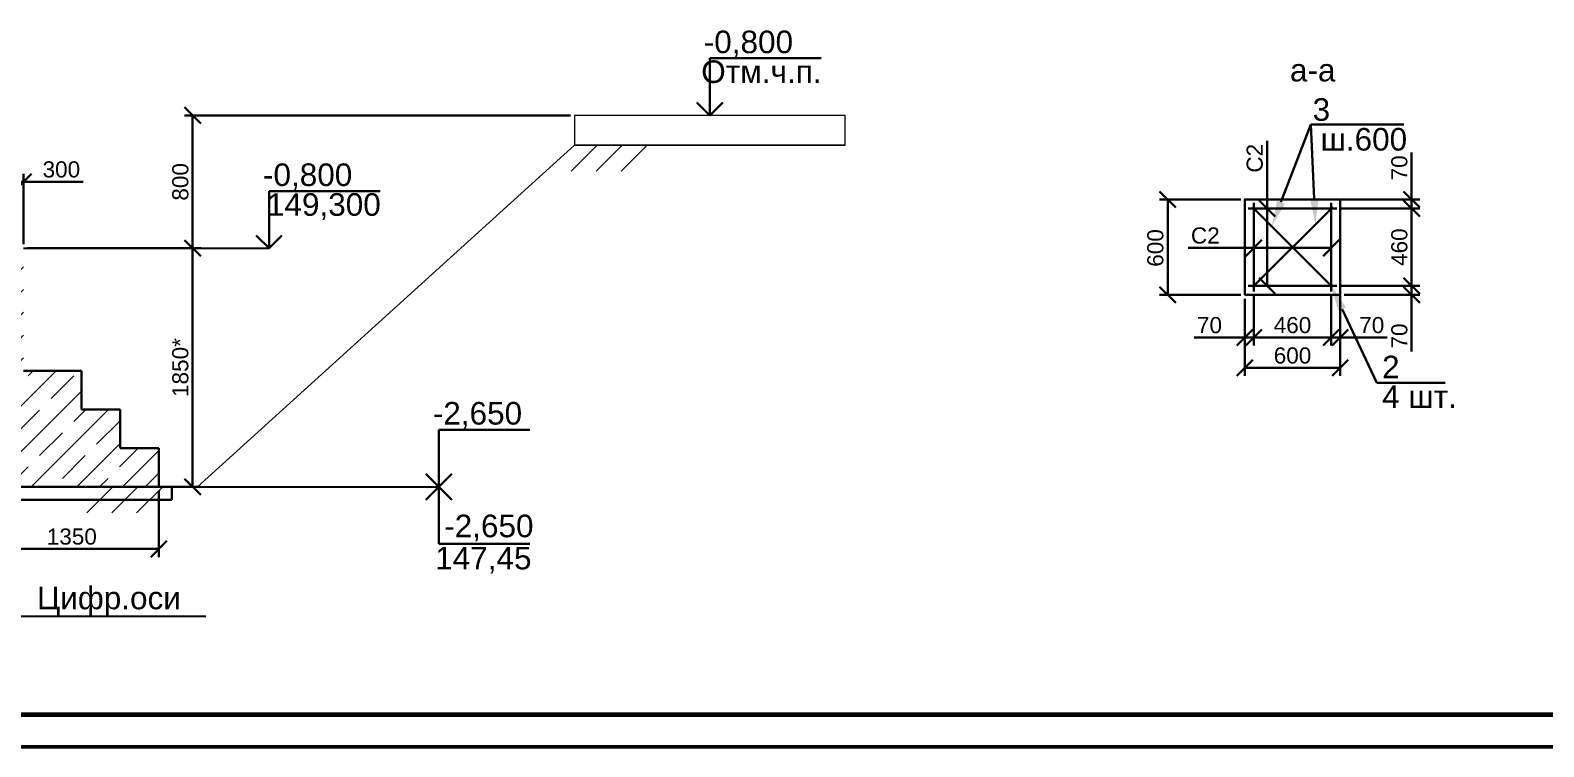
# Model space of a CAD drawing. Header units: millimetres. Extents: x -25736 to -23046, y 7958 to 9460.
# Drawn here: x -24516.9 to -24282, y 8139.6 to 8250.7 of the extents above; entities that cross this region are included whole.
import ezdxf
from ezdxf import colors
from ezdxf.entities.mleader import LeaderData, LeaderLine
from ezdxf.math import Vec2, Vec3

# ---------------------------------------------------------------- set-up
doc = ezdxf.new("R2010")
doc.units = ezdxf.units.MM
doc.layers.get('0').update_dxf_attribs({"lineweight": 30})
doc.layers.add('основной', color=7, linetype='Continuous', lineweight=30)
doc.layers.add('Средняя_0.5', color=7, linetype='Continuous', lineweight=50)
doc.layers.add('Размеры', color=140, linetype='Continuous')
doc.styles.get("Standard").update_dxf_attribs({"font": 'ARIALUNI.TTF'})
doc.dimstyles.new('ISO-25', dxfattribs={"dimtxt": 2.5, "dimasz": 2.5, "dimexe": 1.25, "dimexo": 0.625, "dimtad": 1, "dimtxsty": 'Standard', "dimblk": 'OBLIQUE', "dimcen": 2.5, "dimadec": 0, "dimazin": 0, "dimtfac": 1, "dimtmove": 0, "dimatfit": 3, "dimfxl": 1, "dimarcsym": 0})

# ---------------------------------------------------------------- blocks, each defined once
blk = doc.blocks.new('_Oblique')
at = {"color": 0, "linetype": 'ByBlock', "lineweight": -2}
blk.add_line((-0.5, -0.5), (0.5, 0.5), dxfattribs=at)
blk = doc.blocks.new('*D155')
at = {"layer": 'Defpoints', "color": 0, "transparency": 16777216}
for p in [(-24247.47, 8272.21), (-24232.67, 8272.21), (-24247.47, 8260.89)]:
    blk.add_point(p, dxfattribs=at)
at = {"layer": 'Размеры', "color": 0, "lineweight": -2, "transparency": 16777216}
for p, q in [((-24247.47, 8271.59), (-24247.47, 8259.64)), ((-24232.67, 8271.59), (-24232.67, 8259.64)), ((-24232.67, 8260.89), (-24247.47, 8260.89))]:
    blk.add_line(p, q, dxfattribs=at)
at = {"layer": 'Размеры', "color": 0, "lineweight": -2, "transparency": 16777216, "xscale": 2.5, "yscale": 2.5, "zscale": 2.5, "rotation": 180}
blk.add_blockref('_Oblique', (-24247.47, 8260.89), dxfattribs=at)
at = {"layer": 'Размеры', "color": 0, "lineweight": -2, "transparency": 16777216, "xscale": 2.5, "yscale": 2.5, "zscale": 2.5}
blk.add_blockref('_Oblique', (-24232.67, 8260.89), dxfattribs=at)
at = {"layer": 'Размеры', "color": 0, "transparency": 16777216, "insert": (-24240.07, 8262.8), "char_height": 2.5, "attachment_point": 5}
blk.add_mtext('600', dxfattribs=at)
blk = doc.blocks.new('*D156')
at = {"layer": 'Defpoints', "color": 0, "transparency": 16777216}
for p in [(-24247.47, 8272.21), (-24246.07, 8272.71), (-24246.07, 8265.61)]:
    blk.add_point(p, dxfattribs=at)
at = {"layer": 'Размеры', "color": 0, "lineweight": -2, "transparency": 16777216}
for p, q in [((-24247.47, 8271.59), (-24247.47, 8264.36)), ((-24246.07, 8272.09), (-24246.07, 8264.36)), ((-24247.47, 8265.61), (-24255.35, 8265.61)), ((-24246.07, 8265.61), (-24247.47, 8265.61))]:
    blk.add_line(p, q, dxfattribs=at)
at = {"layer": 'Размеры', "color": 0, "lineweight": -2, "transparency": 16777216, "xscale": 2.5, "yscale": 2.5, "zscale": 2.5, "rotation": 180}
blk.add_blockref('_Oblique', (-24247.47, 8265.61), dxfattribs=at)
at = {"layer": 'Размеры', "color": 0, "lineweight": -2, "transparency": 16777216, "xscale": 2.5, "yscale": 2.5, "zscale": 2.5}
blk.add_blockref('_Oblique', (-24246.07, 8265.61), dxfattribs=at)
at = {"layer": 'Размеры', "color": 0, "transparency": 16777216, "insert": (-24252.95, 8267.51), "char_height": 2.5, "attachment_point": 5}
blk.add_mtext('70', dxfattribs=at)
blk = doc.blocks.new('*D157')
at = {"layer": 'Defpoints', "color": 0, "transparency": 16777216}
for p in [(-24246.07, 8272.71), (-24234.07, 8272.71), (-24234.07, 8265.61)]:
    blk.add_point(p, dxfattribs=at)
at = {"layer": 'Размеры', "color": 0, "lineweight": -2, "transparency": 16777216}
for p, q in [((-24246.07, 8272.09), (-24246.07, 8264.36)), ((-24234.07, 8272.09), (-24234.07, 8264.36)), ((-24246.07, 8265.61), (-24234.07, 8265.61))]:
    blk.add_line(p, q, dxfattribs=at)
at = {"layer": 'Размеры', "color": 0, "lineweight": -2, "transparency": 16777216, "xscale": 2.5, "yscale": 2.5, "zscale": 2.5, "rotation": 180}
blk.add_blockref('_Oblique', (-24246.07, 8265.61), dxfattribs=at)
at = {"layer": 'Размеры', "color": 0, "lineweight": -2, "transparency": 16777216, "xscale": 2.5, "yscale": 2.5, "zscale": 2.5}
blk.add_blockref('_Oblique', (-24234.07, 8265.61), dxfattribs=at)
at = {"layer": 'Размеры', "color": 0, "transparency": 16777216, "insert": (-24240.07, 8267.51), "char_height": 2.5, "attachment_point": 5}
blk.add_mtext('460', dxfattribs=at)
blk = doc.blocks.new('*D158')
at = {"layer": 'Defpoints', "color": 0, "transparency": 16777216}
for p in [(-24234.07, 8272.71), (-24232.67, 8272.71), (-24232.67, 8265.61)]:
    blk.add_point(p, dxfattribs=at)
at = {"layer": 'Размеры', "color": 0, "lineweight": -2, "transparency": 16777216}
for p, q in [((-24234.07, 8272.09), (-24234.07, 8264.36)), ((-24232.67, 8272.09), (-24232.67, 8264.36)), ((-24234.07, 8265.61), (-24232.67, 8265.61)), ((-24232.67, 8265.61), (-24225.37, 8265.61))]:
    blk.add_line(p, q, dxfattribs=at)
at = {"layer": 'Размеры', "color": 0, "lineweight": -2, "transparency": 16777216, "xscale": 2.5, "yscale": 2.5, "zscale": 2.5, "rotation": 180}
blk.add_blockref('_Oblique', (-24234.07, 8265.61), dxfattribs=at)
at = {"layer": 'Размеры', "color": 0, "lineweight": -2, "transparency": 16777216, "xscale": 2.5, "yscale": 2.5, "zscale": 2.5}
blk.add_blockref('_Oblique', (-24232.67, 8265.61), dxfattribs=at)
at = {"layer": 'Размеры', "color": 0, "transparency": 16777216, "insert": (-24227.77, 8267.51), "char_height": 2.5, "attachment_point": 5}
blk.add_mtext('70', dxfattribs=at)
blk = doc.blocks.new('*D159')
at = {"layer": 'Defpoints', "color": 0, "transparency": 16777216}
for p in [(-24233.17, 8273.61), (-24232.67, 8272.21), (-24221.58, 8273.61)]:
    blk.add_point(p, dxfattribs=at)
at = {"layer": 'Размеры', "color": 0, "lineweight": -2, "transparency": 16777216}
for p, q in [((-24232.54, 8273.61), (-24220.33, 8273.61)), ((-24232.04, 8272.21), (-24220.33, 8272.21)), ((-24221.58, 8273.61), (-24221.58, 8272.21)), ((-24221.58, 8272.21), (-24221.58, 8263.43))]:
    blk.add_line(p, q, dxfattribs=at)
at = {"layer": 'Размеры', "color": 0, "lineweight": -2, "transparency": 16777216, "xscale": 2.5, "yscale": 2.5, "zscale": 2.5}
for p, rotation in [((-24221.58, 8273.61), 90), ((-24221.58, 8272.21), 270)]:
    blk.add_blockref('_Oblique', p, dxfattribs=dict(at, rotation=rotation))
at = {"layer": 'Размеры', "color": 0, "transparency": 16777216, "insert": (-24223.48, 8265.83), "char_height": 2.5, "attachment_point": 5, "rotation": 90}
blk.add_mtext('70', dxfattribs=at)
blk = doc.blocks.new('*D160')
at = {"layer": 'Defpoints', "color": 0, "transparency": 16777216}
for p in [(-24233.17, 8285.61), (-24221.58, 8285.61), (-24233.17, 8273.61)]:
    blk.add_point(p, dxfattribs=at)
at = {"layer": 'Размеры', "color": 0, "lineweight": -2, "transparency": 16777216}
for p, q in [((-24232.54, 8285.61), (-24220.33, 8285.61)), ((-24221.58, 8273.61), (-24221.58, 8285.61)), ((-24232.54, 8273.61), (-24220.33, 8273.61))]:
    blk.add_line(p, q, dxfattribs=at)
at = {"layer": 'Размеры', "color": 0, "lineweight": -2, "transparency": 16777216, "xscale": 2.5, "yscale": 2.5, "zscale": 2.5}
for p, rotation in [((-24221.58, 8285.61), 90), ((-24221.58, 8273.61), 270)]:
    blk.add_blockref('_Oblique', p, dxfattribs=dict(at, rotation=rotation))
at = {"layer": 'Размеры', "color": 0, "transparency": 16777216, "insert": (-24223.48, 8279.61), "char_height": 2.5, "attachment_point": 5, "rotation": 90}
blk.add_mtext('460', dxfattribs=at)
blk = doc.blocks.new('*D161')
at = {"layer": 'Defpoints', "color": 0, "transparency": 16777216}
for p in [(-24233.17, 8287.01), (-24233.17, 8285.61), (-24221.58, 8287.01)]:
    blk.add_point(p, dxfattribs=at)
at = {"layer": 'Размеры', "color": 0, "lineweight": -2, "transparency": 16777216}
for p, q in [((-24221.58, 8287.01), (-24221.58, 8294.31)), ((-24232.54, 8287.01), (-24220.33, 8287.01)), ((-24232.54, 8285.61), (-24220.33, 8285.61)), ((-24221.58, 8285.61), (-24221.58, 8287.01))]:
    blk.add_line(p, q, dxfattribs=at)
at = {"layer": 'Размеры', "color": 0, "lineweight": -2, "transparency": 16777216, "xscale": 2.5, "yscale": 2.5, "zscale": 2.5}
for p, rotation in [((-24221.58, 8287.01), 90), ((-24221.58, 8285.61), 270)]:
    blk.add_blockref('_Oblique', p, dxfattribs=dict(at, rotation=rotation))
at = {"layer": 'Размеры', "color": 0, "transparency": 16777216, "insert": (-24223.48, 8291.91), "char_height": 2.5, "attachment_point": 5, "rotation": 90}
blk.add_mtext('70', dxfattribs=at)
blk = doc.blocks.new('*D162')
at = {"layer": 'Defpoints', "color": 0, "transparency": 16777216}
for p in [(-24259.44, 8287.01), (-24247.47, 8287.01), (-24247.47, 8272.21)]:
    blk.add_point(p, dxfattribs=at)
at = {"layer": 'Размеры', "color": 0, "lineweight": -2, "transparency": 16777216}
for p, q in [((-24248.09, 8287.01), (-24260.69, 8287.01)), ((-24259.44, 8272.21), (-24259.44, 8287.01)), ((-24248.09, 8272.21), (-24260.69, 8272.21))]:
    blk.add_line(p, q, dxfattribs=at)
at = {"layer": 'Размеры', "color": 0, "lineweight": -2, "transparency": 16777216, "xscale": 2.5, "yscale": 2.5, "zscale": 2.5}
for p, rotation in [((-24259.44, 8287.01), 90), ((-24259.44, 8272.21), 270)]:
    blk.add_blockref('_Oblique', p, dxfattribs=dict(at, rotation=rotation))
at = {"layer": 'Размеры', "color": 0, "transparency": 16777216, "insert": (-24261.34, 8279.49), "char_height": 2.5, "attachment_point": 5, "rotation": 90}
blk.add_mtext('600', dxfattribs=at)
blk = doc.blocks.new('*D163')
at = {"layer": 'Defpoints', "color": 0, "transparency": 16777216}
for p in [(-24244, 8285.61), (-24240.07, 8285.61), (-24240.07, 8273.61)]:
    blk.add_point(p, dxfattribs=at)
at = {"layer": 'Размеры', "color": 0, "lineweight": -2, "transparency": 16777216}
for p, q in [((-24244, 8285.61), (-24244, 8296.09)), ((-24240.69, 8285.61), (-24245.25, 8285.61)), ((-24244, 8273.61), (-24244, 8285.61)), ((-24240.69, 8273.61), (-24245.25, 8273.61))]:
    blk.add_line(p, q, dxfattribs=at)
at = {"layer": 'Размеры', "color": 0, "lineweight": -2, "transparency": 16777216, "xscale": 2.5, "yscale": 2.5, "zscale": 2.5}
for p, rotation in [((-24244, 8285.61), 90), ((-24244, 8273.61), 270)]:
    blk.add_blockref('_Oblique', p, dxfattribs=dict(at, rotation=rotation))
at = {"layer": 'Размеры', "color": 0, "transparency": 16777216, "insert": (-24245.92, 8293.41), "char_height": 2.5, "attachment_point": 5, "rotation": 90}
blk.add_mtext('С2', dxfattribs=at)
blk = doc.blocks.new('*D164')
at = {"layer": 'Defpoints', "color": 0, "transparency": 16777216}
for p in [(-24246.07, 8279.61), (-24234.07, 8279.61), (-24234.07, 8279.49)]:
    blk.add_point(p, dxfattribs=at)
at = {"layer": 'Размеры', "color": 0, "lineweight": -2, "transparency": 16777216}
for p, q in [((-24246.07, 8279.49), (-24256.28, 8279.49)), ((-24234.07, 8279.49), (-24246.07, 8279.49)), ((-24246.07, 8278.99), (-24246.07, 8278.24)), ((-24234.07, 8278.99), (-24234.07, 8278.24))]:
    blk.add_line(p, q, dxfattribs=at)
at = {"layer": 'Размеры', "color": 0, "lineweight": -2, "transparency": 16777216, "xscale": 2.5, "yscale": 2.5, "zscale": 2.5, "rotation": 180}
blk.add_blockref('_Oblique', (-24246.07, 8279.49), dxfattribs=at)
at = {"layer": 'Размеры', "color": 0, "lineweight": -2, "transparency": 16777216, "xscale": 2.5, "yscale": 2.5, "zscale": 2.5}
blk.add_blockref('_Oblique', (-24234.07, 8279.49), dxfattribs=at)
at = {"layer": 'Размеры', "color": 0, "transparency": 16777216, "insert": (-24253.6, 8281.41), "char_height": 2.5, "attachment_point": 5}
blk.add_mtext('С2', dxfattribs=at)
blk = doc.blocks.new('*D150')
at = {"layer": 'Defpoints', "color": 0, "transparency": 16777216}
for p in [(-24043.81, 8262.14), (-24070.81, 8260.14), (-24043.81, 8252.5)]:
    blk.add_point(p, dxfattribs=at)
at = {"layer": 'Размеры', "color": 0, "lineweight": -2, "transparency": 16777216}
for p, q in [((-24043.81, 8261.52), (-24043.81, 8251.25)), ((-24070.81, 8259.52), (-24070.81, 8251.25)), ((-24070.81, 8252.5), (-24043.81, 8252.5))]:
    blk.add_line(p, q, dxfattribs=at)
at = {"layer": 'Размеры', "color": 0, "lineweight": -2, "transparency": 16777216, "xscale": 2.5, "yscale": 2.5, "zscale": 2.5, "rotation": 180}
blk.add_blockref('_Oblique', (-24070.81, 8252.5), dxfattribs=at)
at = {"layer": 'Размеры', "color": 0, "lineweight": -2, "transparency": 16777216, "xscale": 2.5, "yscale": 2.5, "zscale": 2.5}
blk.add_blockref('_Oblique', (-24043.81, 8252.5), dxfattribs=at)
at = {"layer": 'Размеры', "color": 0, "transparency": 16777216, "insert": (-24057.31, 8254.41), "char_height": 2.5, "attachment_point": 5}
blk.add_mtext('1350', dxfattribs=at)
blk = doc.blocks.new('*D151')
at = {"layer": 'Defpoints', "color": 0, "transparency": 16777216}
for p in [(-24064.81, 8299.14), (-24038.56, 8299.14), (-24043.81, 8262.14)]:
    blk.add_point(p, dxfattribs=at)
at = {"layer": 'Размеры', "color": 0, "lineweight": -2, "transparency": 16777216}
for p, q in [((-24064.19, 8299.14), (-24037.31, 8299.14)), ((-24038.56, 8262.14), (-24038.56, 8299.14)), ((-24043.19, 8262.14), (-24037.31, 8262.14))]:
    blk.add_line(p, q, dxfattribs=at)
at = {"layer": 'Размеры', "color": 0, "lineweight": -2, "transparency": 16777216, "xscale": 2.5, "yscale": 2.5, "zscale": 2.5}
for p, rotation in [((-24038.56, 8299.14), 90), ((-24038.56, 8262.14), 270)]:
    blk.add_blockref('_Oblique', p, dxfattribs=dict(at, rotation=rotation))
at = {"layer": 'Размеры', "color": 0, "transparency": 16777216, "insert": (-24040.46, 8280.64), "char_height": 2.5, "attachment_point": 5, "rotation": 90}
blk.add_mtext('1850*', dxfattribs=at)
blk = doc.blocks.new('*D152')
at = {"layer": 'Defpoints', "color": 0, "transparency": 16777216}
for p in [(-24038.56, 8319.75), (-23979.31, 8319.75), (-24064.81, 8299.14)]:
    blk.add_point(p, dxfattribs=at)
at = {"layer": 'Размеры', "color": 0, "lineweight": -2, "transparency": 16777216}
for p, q in [((-23979.94, 8319.75), (-24039.81, 8319.75)), ((-24038.56, 8299.14), (-24038.56, 8319.75)), ((-24064.19, 8299.14), (-24037.31, 8299.14))]:
    blk.add_line(p, q, dxfattribs=at)
at = {"layer": 'Размеры', "color": 0, "lineweight": -2, "transparency": 16777216, "xscale": 2.5, "yscale": 2.5, "zscale": 2.5}
for p, rotation in [((-24038.56, 8319.75), 90), ((-24038.56, 8299.14), 270)]:
    blk.add_blockref('_Oblique', p, dxfattribs=dict(at, rotation=rotation))
at = {"layer": 'Размеры', "color": 0, "transparency": 16777216, "insert": (-24040.46, 8309.44), "char_height": 2.5, "attachment_point": 5, "rotation": 90}
blk.add_mtext('800', dxfattribs=at)
blk = doc.blocks.new('*D154')
at = {"layer": 'Defpoints', "color": 0, "transparency": 16777216}
for p in [(-24064.81, 8309.46), (-24070.81, 8299.14), (-24064.81, 8299.14)]:
    blk.add_point(p, dxfattribs=at)
at = {"layer": 'Размеры', "color": 0, "lineweight": -2, "transparency": 16777216}
for p, q in [((-24070.81, 8299.77), (-24070.81, 8310.71)), ((-24070.81, 8309.46), (-24064.81, 8309.46)), ((-24064.81, 8299.77), (-24064.81, 8310.71)), ((-24064.81, 8309.46), (-24055.55, 8309.46))]:
    blk.add_line(p, q, dxfattribs=at)
at = {"layer": 'Размеры', "color": 0, "lineweight": -2, "transparency": 16777216, "xscale": 2.5, "yscale": 2.5, "zscale": 2.5, "rotation": 180}
blk.add_blockref('_Oblique', (-24070.81, 8309.46), dxfattribs=at)
at = {"layer": 'Размеры', "color": 0, "lineweight": -2, "transparency": 16777216, "xscale": 2.5, "yscale": 2.5, "zscale": 2.5}
blk.add_blockref('_Oblique', (-24064.81, 8309.46), dxfattribs=at)
at = {"layer": 'Размеры', "color": 0, "transparency": 16777216, "insert": (-24058.93, 8311.36), "char_height": 2.5, "attachment_point": 5}
blk.add_mtext('300', dxfattribs=at)
blk = doc.blocks.new('_Open90')
at = {"color": 0, "linetype": 'ByBlock', "lineweight": -2}
for p, q in [((0, 0), (-1, 0)), ((-0.5, 0.5), (0, 0)), ((0, 0), (-0.5, -0.5))]:
    blk.add_line(p, q, dxfattribs=at)
blk = doc.blocks.new('64564')
for p, q in [((-24233.168, 8285.612), (-24246.968, 8285.612)), ((-24246.284, 8285.828), (-24233.84, 8273.397)), ((-24246.284, 8273.397), (-24233.789, 8285.828)), ((-24246.068, 8286.512), (-24246.068, 8272.712)), ((-24234.068, 8272.712), (-24234.068, 8286.512)), ((-24246.968, 8273.612), (-24233.168, 8273.612))]:
    blk.add_line(p, q)
blk.add_lwpolyline([(-24247.468, 8272.212), (-24232.668, 8272.212), (-24232.668, 8287.012), (-24247.468, 8287.012)], close=True)
at = {"layer": 'Размеры', "char_height": 3.5}
for s, width, insert, attachment_point in [('а-а', 0.38088, (-24233.404, 8308.818), 3), ('3', 0.38088, (-24236.949, 8302.714), 1), ('ш.600', 0.38088, (-24235.717, 8298.094), 1), ('2', 0.38088, (-24226.169, 8259.277), 7), ('4 шт.', 13.11465, (-24226.169, 8254.686), 7)]:
    blk.add_mtext_dynamic_manual_height_columns(s, width=width, gutter_width=12.5, heights=[0], dxfattribs=dict(at, insert=insert, attachment_point=attachment_point))
at = {"layer": 'Размеры'}
for base, p1, p2, text, picture, middle in [((-24244.001, 8285.612), (-24240.068, 8273.612), (-24240.068, 8285.612), 'С2', '*D163', (-24244.001, 8293.411)), ((-24259.443, 8287.012), (-24247.468, 8272.212), (-24247.468, 8287.012), '600', '*D162', (-24259.443, 8279.494)), ((-24221.582, 8273.612), (-24232.668, 8272.212), (-24233.168, 8273.612), '70', '*D159', (-24221.582, 8265.833))]:
    dim = blk.add_linear_dim(base=base, p1=p1, p2=p2, angle=90, text=text, dimstyle='ISO-25', dxfattribs=at)
    dim.commit()
    dim.dimension.update_dxf_attribs({"geometry": picture, "text_midpoint": middle, "dimtype": 128})
for base, p1, p2, text, picture, middle in [((-24221.582, 8287.012), (-24233.168, 8285.612), (-24233.168, 8287.012), '70', '*D161', (-24223.483, 8291.913)), ((-24221.582, 8285.612), (-24233.168, 8273.612), (-24233.168, 8285.612), '460', '*D160', (-24223.483, 8279.612))]:
    dim = blk.add_linear_dim(base=base, p1=p1, p2=p2, angle=90, text=text, dimstyle='ISO-25', dxfattribs=at)
    dim.commit()
    dim.dimension.update_dxf_attribs({"geometry": picture, "text_midpoint": middle})
for base, p1, p2, text, picture, middle in [((-24234.068, 8279.494), (-24246.068, 8279.612), (-24234.068, 8279.612), 'С2', '*D164', (-24253.598, 8279.494)), ((-24246.068, 8265.613), (-24247.468, 8272.212), (-24246.068, 8272.712), '70', '*D156', (-24252.953, 8265.613))]:
    dim = blk.add_linear_dim(base=base, p1=p1, p2=p2, text=text, dimstyle='ISO-25', dxfattribs=at)
    dim.commit()
    dim.dimension.update_dxf_attribs({"geometry": picture, "text_midpoint": middle, "dimtype": 128})
for base, p1, p2, text, picture, middle in [((-24247.468, 8260.894), (-24232.668, 8272.212), (-24247.468, 8272.212), '600', '*D155', (-24240.068, 8262.795)), ((-24234.068, 8265.613), (-24246.068, 8272.712), (-24234.068, 8272.712), '460', '*D157', (-24240.068, 8267.514)), ((-24232.668, 8265.613), (-24234.068, 8272.712), (-24232.668, 8272.712), '70', '*D158', (-24227.767, 8267.514))]:
    dim = blk.add_linear_dim(base=base, p1=p1, p2=p2, text=text, dimstyle='ISO-25', dxfattribs=at)
    dim.commit()
    dim.dimension.update_dxf_attribs({"geometry": picture, "text_midpoint": middle})
ml = blk.add_multileader_mtext('Standard', dxfattribs=at)
ml.set_content('', color=256)
ml.set_leader_properties()
ml.build(insert=Vec2(0, 0))
ctx = ml.context
ctx.base_point, ctx.plane_origin = Vec3(-24222.77, 8298.621), Vec3(-24246.284, 8285.828)
notes = []
notes.append((ctx, [(0, (1, 1, 0), (-24237.238, 8298.621), (1, 0), 14.468, [(0, [(-24243.289, 8282.836)], 0, [])])]))
ctx.mtext.insert, ctx.mtext.flow_direction = Vec3(-24220.77, 8300.621), 5
ml = blk.add_multileader_mtext('Standard', dxfattribs=at)
ml.set_content('', color=256)
ml.set_leader_properties()
ml.build(insert=Vec2(0, 0))
ctx = ml.context
ctx.base_point, ctx.plane_origin = Vec3(-24222.77, 8298.621), Vec3(-24236.505, 8285.902)
notes.append((ctx, [(0, (1, 1, 0), (-24237.238, 8298.621), (1, 0), 14.468, [(0, [(-24236.505, 8283.126)], 0, [])])]))
ctx.mtext.insert, ctx.mtext.flow_direction = Vec3(-24220.77, 8300.621), 5
ml = blk.add_multileader_mtext('Standard', dxfattribs=at)
ml.set_content('', color=256)
ml.set_leader_properties()
ml.build(insert=Vec2(0, 0))
ctx = ml.context
ctx.base_point, ctx.plane_origin = Vec3(-24216.372, 8258.569), Vec3(-24234.068, 8273.624)
notes.append((ctx, [(0, (1, 1, 0), (-24226.998, 8258.569), (1, 0), 10.626, [(0, [(-24234.068, 8273.624)], 0, [])])]))
ctx.mtext.insert, ctx.mtext.flow_direction = Vec3(-24214.372, 8260.569), 5
for ctx, leaders in notes:
    for number, flags, end, landing, length, lines in leaders:
        leader = LeaderData()
        leader.index, (leader.has_last_leader_line, leader.has_dogleg_vector, leader.attachment_direction) = number, flags
        leader.last_leader_point, leader.dogleg_vector, leader.dogleg_length = Vec3(end), Vec3(landing), length
        for number, points, colour, breaks in lines:
            line = LeaderLine()
            line.index, line.vertices, line.color, line.breaks = number, Vec3.list(points), colors.encode_raw_color(colour), breaks
            leader.lines.append(line)
        ctx.leaders.append(leader)
blk = doc.blocks.new('654апо')
at = {"lineweight": 5}
h = blk.add_hatch(dxfattribs=at)
h.set_pattern_fill('JIS_STN_1E', color=256, scale=5)
h.paths.add_polyline_path([(-24070.81, 8299.143), (-24076.81, 8299.143), (-24076.81, 8298.643), (-24076.81, 8280.143), (-24085.81, 8280.143), (-24085.81, 8274.143), (-24091.81, 8274.143), (-24091.81, 8268.143), (-24097.81, 8268.143), (-24097.81, 8262.143), (-24070.81, 8262.143)])
h.paths.add_polyline_path([(-24049.81, 8274.143), (-24055.81, 8274.143), (-24055.81, 8280.143), (-24064.81, 8280.143), (-24064.81, 8299.143), (-24070.81, 8299.143), (-24070.81, 8262.143), (-24043.81, 8262.143), (-24043.81, 8268.143), (-24049.81, 8268.143)])
for p, q in [((-24037.81, 8262.143), (-23979.31, 8315.143)), ((-23979.825, 8311.096), (-23975.778, 8315.143)), ((-23937.31, 8315.143), (-23979.31, 8315.143)), ((-23975.954, 8311.096), (-23971.907, 8315.143)), ((-23972.084, 8311.096), (-23968.036, 8315.143)), ((-24054.989, 8258.096), (-24050.941, 8262.143)), ((-24051.118, 8258.096), (-24047.071, 8262.143)), ((-24047.247, 8258.096), (-24043.2, 8262.143))]:
    blk.add_line(p, q, dxfattribs=at)
for p, q in [((-24055.81, 8280.143), (-24064.81, 8280.143)), ((-24055.81, 8274.143), (-24055.81, 8280.143)), ((-24049.81, 8274.143), (-24055.81, 8274.143)), ((-24049.81, 8268.143), (-24049.81, 8274.143)), ((-24043.81, 8268.143), (-24049.81, 8268.143)), ((-24043.81, 8262.143), (-24043.81, 8268.143)), ((-24097.81, 8262.143), (-24043.81, 8262.143)), ((-24043.81, 8262.143), (-24037.834, 8262.143))]:
    blk.add_line(p, q)
blk.add_lwpolyline([(-23979.31, 8315.143), (-23937.31, 8315.143), (-23937.31, 8319.745), (-23979.31, 8319.745)], close=True, dxfattribs=at)
blk.add_lwpolyline([(-24041.81, 8260.143), (-24099.81, 8260.143), (-24099.81, 8262.143), (-24041.81, 8262.143)], close=True)
at = {"layer": 'Размеры'}
for p, q in [((-24064.81, 8299.143), (-24026.708, 8299.143)), ((-24079.81, 8262.143), (-24000.356, 8262.143)), ((-24065.81, 8242.102), (-24036.503, 8242.102))]:
    blk.add_line(p, q, dxfattribs=at)
at = {"layer": 'Размеры', "char_height": 3.5}
for s, insert, attachment_point in [('-0,800', (-23945.385, 8332.897), 3), ('Отм.ч.п.', (-23940.968, 8328.278), 3), ('-0,800', (-24013.783, 8312.295), 3), ('149,300', (-24009.365, 8307.675), 3), ('-2,650', (-23987.431, 8275.295), 3), ('-2,650', (-23985.661, 8253.67), 9), ('147,45', (-23985.974, 8248.679), 9), ('Цифр.оси', (-24040.379, 8246.651), 3)]:
    blk.add_mtext_dynamic_manual_height_columns(s, width=0.38088, gutter_width=12.5, heights=[0], dxfattribs=dict(at, insert=insert, attachment_point=attachment_point))
at = {"layer": 'Размеры'}
for base, p1, p2, text, picture, middle in [((-24038.561, 8319.745), (-24064.81, 8299.143), (-23979.31, 8319.745), '800', '*D152', (-24040.462, 8309.444)), ((-24038.562, 8299.143), (-24043.81, 8262.143), (-24064.81, 8299.143), '1850*', '*D151', (-24040.463, 8280.643))]:
    dim = blk.add_linear_dim(base=base, p1=p1, p2=p2, angle=90, text=text, dimstyle='ISO-25', dxfattribs=at)
    dim.commit()
    dim.dimension.update_dxf_attribs({"geometry": picture, "text_midpoint": middle})
for base, p1, p2, text, picture, middle in [((-24064.81, 8309.459), (-24070.81, 8299.143), (-24064.81, 8299.143), '300', '*D154', (-24058.929, 8311.361)), ((-24043.81, 8252.504), (-24070.81, 8260.143), (-24043.81, 8262.143), '1350', '*D150', (-24057.31, 8254.406))]:
    dim = blk.add_linear_dim(base=base, p1=p1, p2=p2, text=text, dimstyle='ISO-25', dxfattribs=at)
    dim.commit()
    dim.dimension.update_dxf_attribs({"geometry": picture, "text_midpoint": middle})
ml = blk.add_multileader_mtext('Standard', dxfattribs=at)
ml.set_content('', color=256)
ml.set_leader_properties()
ml.set_arrow_properties(name='OPEN90')
ml.build(insert=Vec2(0, 0))
ctx = ml.context
ctx.base_point, ctx.plane_origin = Vec3(-23941.037, 8328.6), Vec3(-23958.31, 8319.745)
notes = []
notes.append((ctx, [(0, (1, 1, 0), (-23958.31, 8328.6), (1, 0), 17.273, [(0, [(-23958.31, 8319.745)], 0, [])])]))
ctx.mtext.insert, ctx.mtext.flow_direction = Vec3(-23939.037, 8330.6), 5
ml = blk.add_multileader_mtext('Standard', dxfattribs=at)
ml.set_content('', color=256)
ml.set_leader_properties()
ml.set_arrow_properties(name='OPEN90')
ml.build(insert=Vec2(0, 0))
ctx = ml.context
ctx.base_point, ctx.plane_origin = Vec3(-24009.435, 8307.998), Vec3(-24026.708, 8299.143)
notes.append((ctx, [(0, (1, 1, 0), (-24026.708, 8307.998), (1, 0), 17.273, [(0, [(-24026.708, 8299.143)], 0, [])])]))
ctx.mtext.insert, ctx.mtext.flow_direction = Vec3(-24007.435, 8309.998), 5
ml = blk.add_multileader_mtext('Standard', dxfattribs=at)
ml.set_content('', color=256)
ml.set_leader_properties()
ml.set_arrow_properties(name='OPEN90')
ml.build(insert=Vec2(0, 0))
ctx = ml.context
ctx.base_point, ctx.plane_origin = Vec3(-23986.229, 8270.998), Vec3(-24000.356, 8262.143)
notes.append((ctx, [(0, (1, 1, 0), (-24000.356, 8270.998), (1, 0), 14.127, [(0, [(-24000.356, 8262.143)], 0, [])])]))
ctx.mtext.insert, ctx.mtext.flow_direction = Vec3(-23984.229, 8272.998), 5
ml = blk.add_multileader_mtext('Standard', dxfattribs=at)
ml.set_content('', color=256)
ml.set_leader_properties()
ml.set_arrow_properties(name='OPEN90')
ml.build(insert=Vec2(0, 0))
ctx = ml.context
ctx.base_point, ctx.plane_origin = Vec3(-23986.229, 8253.288), Vec3(-24000.356, 8262.143)
notes.append((ctx, [(0, (1, 1, 0), (-24000.356, 8253.288), (1, 0), 14.127, [(0, [(-24000.356, 8262.143)], 0, [])])]))
ctx.mtext.insert, ctx.mtext.flow_direction = Vec3(-23984.229, 8255.288), 5
for ctx, leaders in notes:
    for number, flags, end, landing, length, lines in leaders:
        leader = LeaderData()
        leader.index, (leader.has_last_leader_line, leader.has_dogleg_vector, leader.attachment_direction) = number, flags
        leader.last_leader_point, leader.dogleg_vector, leader.dogleg_length = Vec3(end), Vec3(landing), length
        for number, points, colour, breaks in lines:
            line = LeaderLine()
            line.index, line.vertices, line.color, line.breaks = number, Vec3.list(points), colors.encode_raw_color(colour), breaks
            leader.lines.append(line)
        ctx.leaders.append(leader)

msp = doc.modelspace()

# ---------------------------------------------------------------- linework, layer by layer
at = {"color": 0, "linetype": 'Continuous', "lineweight": 60}
msp.add_line((-23908.833, 8144.562), (-24715.887, 8144.562), dxfattribs=at)
at = {"layer": 'Средняя_0.5', "color": 0}
msp.add_line((-24735.692, 8139.611), (-23903.882, 8139.611), dxfattribs=at)

# ---------------------------------------------------------------- block references
at = {"layer": 'основной'}
for name, p in [('654апо', (-453.102, -82.219)), ('64564', (-80.921, -62.521))]:
    msp.add_blockref(name, p, dxfattribs=at)

doc.saveas('drawing.dxf')
